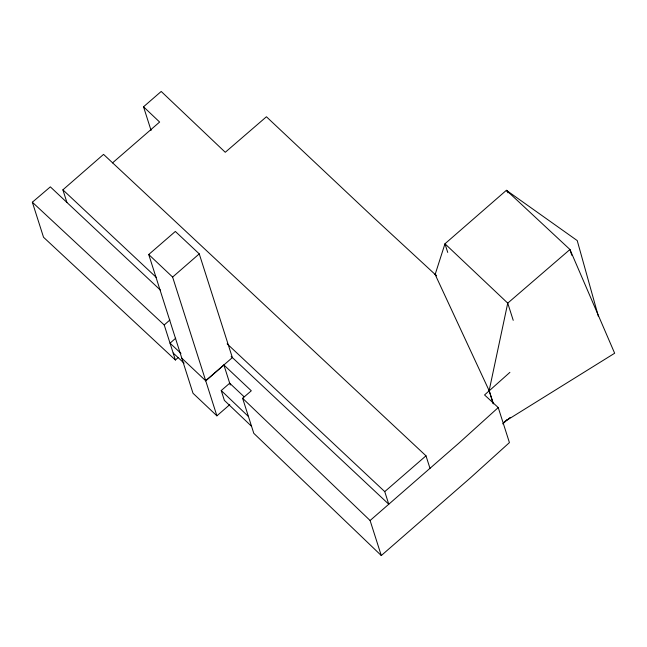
<?xml version="1.0" encoding="UTF-8"?>
<svg xmlns="http://www.w3.org/2000/svg" width="647" height="647" viewBox="0 0 647 647"><rect width="100%" height="100%" fill="white"/><g stroke="black" fill="none" stroke-linecap="round" stroke-linejoin="round"><path stroke-width="0.97" d="M435.148 274.457L444.966 243.782L506.399 190.299L577.221 240.579L598.443 316.577M498.239 407.57L459.249 442.815L370.1 520.511L381.285 555.547L470.434 477.85L509.424 442.605L498.239 407.57L484.554 394.953L509.901 372.357M504.045 422.232L507.078 419.563M178.232 357.516L175.402 360.007L164.217 324.964L169.886 319.982M175.701 338.203L170.032 343.185L180.974 353.375M502.679 423.89L510.151 417.428M160.456 290.155L66.916 202.446L62.888 189.83L103.552 154.382L425.993 455.82L430.02 468.436M216.899 415.827L172.62 277.07L199.252 253.875L175.345 231.448L148.729 254.506L193.008 393.263L216.899 415.827L229.774 404.634M181.831 358.22L205.722 380.784L232.354 357.589L199.252 253.875M151.083 130.468L143.529 106.795L161.208 91.453L225.269 152.28L266.427 116.767L374.015 217.982L436.571 275.759M112.505 162.907L159.623 122.048L143.529 106.795M205.722 380.784L223.886 364.989L251.295 390.788L242.617 398.277L253.794 433.32L381.285 555.547M251.562 426.308L224.363 400.372L221.234 390.562L229.701 383.202L244.129 396.789M231.165 356.448L388.774 504.231L384.755 491.623L425.993 455.82M175.402 360.007L43.535 237.263L32.35 202.22L50.353 186.862L66.916 202.446M507.127 420.081L614.65 353.238L569.958 249.507L506.399 190.299L508.041 192.846M436.588 275.727L435.099 274.393L489.221 390.828M32.35 202.22L164.217 324.964M173.161 352.995L184.104 363.185M62.888 189.83L156.428 277.539M227.137 343.832L384.755 491.623M148.729 254.506L172.62 277.07M221.234 390.562L248.432 416.498M242.617 398.277L370.1 520.511M571.794 255.274L569.958 249.507L507.741 303.136L489.156 390.626L493.289 403.712M513.225 320.322L507.741 303.136L444.966 243.782L447.724 252.435M489.35 391.362L493.346 403.825M223.886 364.989L230.267 384.989"/></g></svg>
